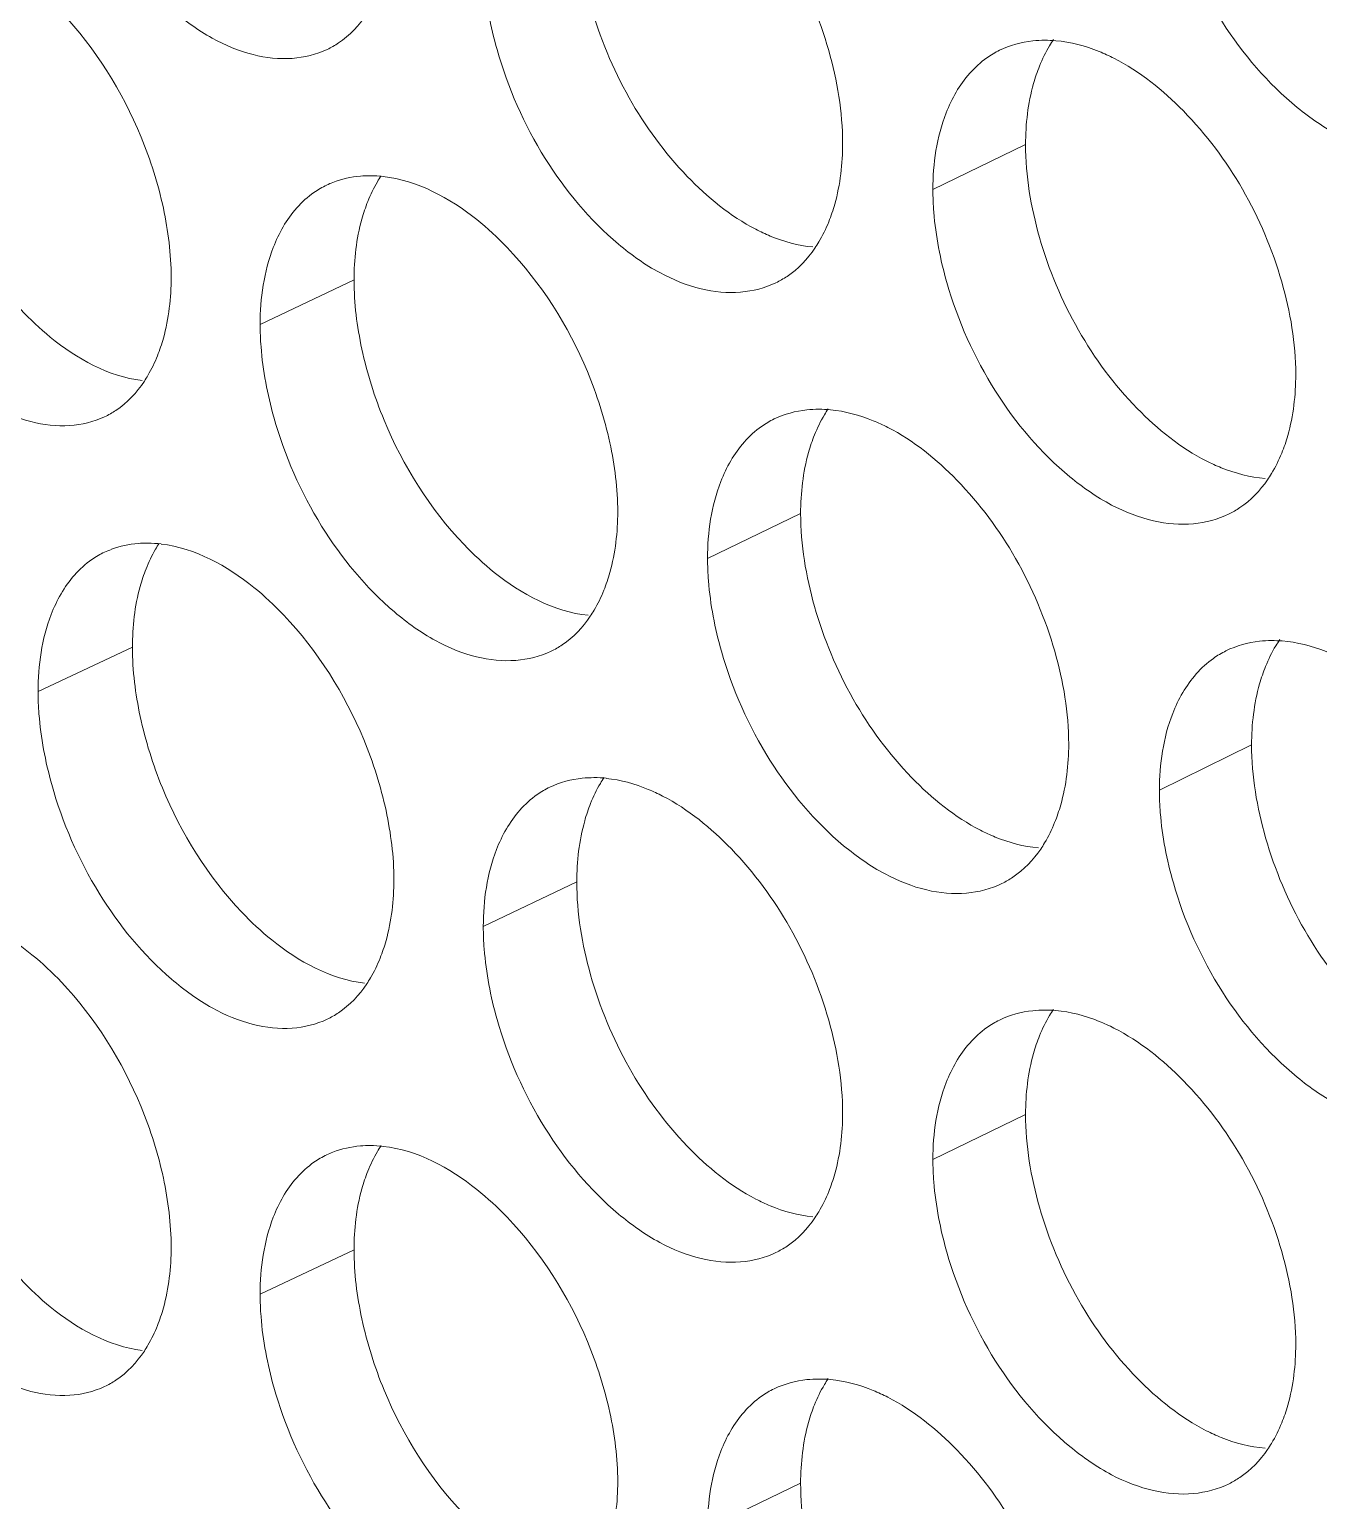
# Model space of a CAD drawing. Header units: millimetres. Extents: x 1177 to 4147, y 93 to 2194.
# Drawn here: x 2569.97 to 2580.43, y 876.46 to 888.41 of the extents above; entities that cross this region are included whole.
import ezdxf

# ---------------------------------------------------------------- set-up
doc = ezdxf.new("R2010")
doc.units = ezdxf.units.MM
doc.header["$LTSCALE"] = 0.1
doc.layers.get('0').update_dxf_attribs({"lineweight": 13})
doc.layers.add('标注', color=251, linetype='Continuous', lineweight=9)

# ---------------------------------------------------------------- blocks, each defined once
blk = doc.blocks.new('02')
at = {"layer": '标注'}
for p, q in [((4452.064, 859.085), (4450.989, 858.562)), ((4444.276, 857.514), (4443.187, 856.999)), ((4449.455, 854.805), (4448.376, 854.285)), ((4441.706, 853.253), (4440.612, 852.74)), ((4441.706, 853.253), (4440.612, 852.74)), ((4454.685, 852.121), (4453.616, 851.595)), ((4446.859, 850.532), (4445.775, 850.014)), ((4446.859, 850.532), (4445.775, 850.014)), ((4452.064, 847.835), (4450.989, 847.312)), ((4452.064, 847.835), (4450.989, 847.312)), ((4444.276, 846.264), (4443.187, 845.749)), ((4449.455, 843.555), (4448.376, 843.035))]:
    blk.add_line(p, q, dxfattribs=at)
for centre, radius, start, end in [((4452.287, 858.856), 1.439, 84.9711, 90.0516), ((4444.413, 857.658), 1.06, 111.219, 115.391), ((4444.455, 857.312), 1.411, 83.5175, 89.6286), ((4449.664, 854.585), 1.43, 84.4925, 89.9118), ((4441.831, 853.405), 1.051, 110.5478, 115.181), ((4441.831, 853.405), 1.051, 110.5478, 115.181), ((4441.87, 853.06), 1.402, 83.021, 89.4851), ((4441.87, 853.06), 1.402, 83.021, 89.4851), ((4454.923, 851.882), 1.449, 85.444, 90.1903), ((4447.053, 850.321), 1.421, 84.008, 89.7708), ((4447.053, 850.321), 1.421, 84.008, 89.7708), ((4452.287, 847.606), 1.439, 84.9711, 90.0516), ((4452.287, 847.606), 1.439, 84.9711, 90.0516), ((4444.413, 846.408), 1.06, 111.219, 115.391), ((4444.455, 846.062), 1.411, 83.5175, 89.6286), ((4449.664, 843.335), 1.43, 84.4925, 89.9118)]:
    blk.add_arc(centre, radius, start, end, dxfattribs=at)
for points, knots in [([(4454.685, 863.371), (4454.685, 863.008), (4454.813, 862.256), (4455.256, 861.206), (4455.921, 860.314), (4456.491, 859.857), (4456.791, 859.706)], [0, 0, 0, 0, 0.247397, 0.512334, 0.770535, 1, 1, 1, 1]), ([(4440.77, 862.912), (4440.893, 862.47), (4441.255, 861.639), (4441.953, 860.784), (4442.602, 860.312), (4443.082, 860.111), (4443.548, 860.058), (4443.839, 860.13), (4443.965, 860.189)], [0, 0, 0, 0, 0.296459, 0.577388, 0.701761, 0.811885, 0.909764, 1, 1, 1, 1]), ([(4449.942, 859.1), (4449.942, 859.463), (4449.815, 860.215), (4449.375, 861.267), (4448.716, 862.162), (4448.152, 862.623), (4447.855, 862.778)], [0, 0, 0, 0, 0.247645, 0.51293, 0.771215, 1, 1, 1, 1]), ([(4446.859, 861.782), (4446.859, 861.419), (4446.985, 860.667), (4447.421, 859.614), (4448.076, 858.718), (4448.638, 858.256), (4448.935, 858.102)], [0, 0, 0, 0, 0.247948, 0.513377, 0.771501, 1, 1, 1, 1]), ([(4453.778, 861.769), (4453.905, 861.325), (4454.28, 860.492), (4455.002, 859.643), (4455.671, 859.181), (4456.166, 858.99), (4456.644, 858.949), (4456.941, 859.029), (4457.07, 859.093)], [0, 0, 0, 0, 0.294183, 0.574014, 0.698487, 0.809259, 0.908301, 1, 1, 1, 1]), ([(4445.775, 861.264), (4445.775, 861.177), (4445.79, 860.813), (4445.86, 860.453), (4445.935, 860.186)], [0, 0, 0, 0, 0.238408, 1, 1, 1, 1]), ([(4442.155, 857.545), (4442.155, 857.814), (4442.085, 858.372), (4441.745, 859.451), (4441.276, 860.203), (4440.884, 860.618)], [0, 0, 0, 0, 0.238218, 0.493853, 1, 1, 1, 1]), ([(4443.965, 860.189), (4444.01, 860.211), (4444.191, 860.313), (4444.337, 860.469), (4444.423, 860.599)], [0, 0, 0, 0, 0.243242, 1, 1, 1, 1]), ([(4452.387, 860.303), (4452.371, 860.28), (4452.309, 860.182), (4452.258, 860.078), (4452.226, 859.996)], [0, 0, 0, 0, 0.242465, 1, 1, 1, 1]), ([(4445.935, 860.186), (4446.06, 859.744), (4446.427, 858.912), (4447.134, 858.059), (4447.792, 857.591), (4448.277, 857.394), (4448.748, 857.346), (4449.042, 857.421), (4449.169, 857.482)], [0, 0, 0, 0, 0.295542, 0.576027, 0.700439, 0.810823, 0.909172, 1, 1, 1, 1]), ([(4451.762, 860.179), (4451.711, 860.154), (4451.508, 860.034), (4451.349, 859.847), (4451.259, 859.694)], [0, 0, 0, 0, 0.242161, 1, 1, 1, 1]), ([(4452.286, 860.295), (4452.239, 860.295), (4452.06, 860.286), (4451.882, 860.237), (4451.762, 860.179)], [0, 0, 0, 0, 0.258402, 1, 1, 1, 1]), ([(4453.089, 860.086), (4453.033, 860.114), (4452.819, 860.213), (4452.586, 860.275), (4452.413, 860.29)], [0, 0, 0, 0, 0.266651, 1, 1, 1, 1]), ([(4452.226, 859.996), (4452.199, 859.93), (4452.1, 859.636), (4452.064, 859.323), (4452.064, 859.085)], [0, 0, 0, 0, 0.232536, 1, 1, 1, 1]), ([(4455.197, 856.418), (4455.197, 856.781), (4455.069, 857.532), (4454.624, 858.582), (4453.958, 859.475), (4453.389, 859.933), (4453.089, 860.086)], [0, 0, 0, 0, 0.247276, 0.512232, 0.770569, 1, 1, 1, 1]), ([(4451.259, 859.694), (4451.214, 859.617), (4451.046, 859.263), (4450.989, 858.863), (4450.989, 858.562)], [0, 0, 0, 0, 0.227393, 1, 1, 1, 1]), ([(4449.781, 858.19), (4449.808, 858.256), (4449.907, 858.55), (4449.942, 858.863), (4449.942, 859.1)], [0, 0, 0, 0, 0.232474, 1, 1, 1, 1]), ([(4452.064, 859.085), (4452.064, 858.722), (4452.191, 857.97), (4452.632, 856.919), (4453.293, 856.025), (4453.861, 855.567), (4454.16, 855.415)], [0, 0, 0, 0, 0.24758, 0.512681, 0.770856, 1, 1, 1, 1]), ([(4438.207, 858.659), (4438.329, 858.217), (4438.688, 857.387), (4439.382, 856.53), (4440.027, 856.056), (4440.504, 855.854), (4440.967, 855.799), (4441.257, 855.868), (4441.383, 855.927)], [0, 0, 0, 0, 0.29692, 0.578074, 0.702428, 0.812421, 0.910064, 1, 1, 1, 1]), ([(4443.959, 858.616), (4443.908, 858.591), (4443.703, 858.473), (4443.544, 858.286), (4443.454, 858.131)], [0, 0, 0, 0, 0.241601, 1, 1, 1, 1]), ([(4444.464, 858.723), (4444.426, 858.723), (4444.279, 858.718), (4444.132, 858.686), (4444.03, 858.646)], [0, 0, 0, 0, 0.257534, 1, 1, 1, 1]), ([(4444.59, 858.723), (4444.575, 858.7), (4444.515, 858.605), (4444.467, 858.504), (4444.435, 858.425)], [0, 0, 0, 0, 0.242329, 1, 1, 1, 1]), ([(4446.05, 857.892), (4445.94, 858.007), (4445.535, 858.384), (4445.01, 858.67), (4444.615, 858.714)], [0, 0, 0, 0, 0.284731, 1, 1, 1, 1]), ([(4444.435, 858.425), (4444.409, 858.358), (4444.311, 858.064), (4444.276, 857.752), (4444.276, 857.514)], [0, 0, 0, 0, 0.232089, 1, 1, 1, 1]), ([(4450.989, 858.562), (4450.989, 858.475), (4451.005, 858.111), (4451.075, 857.751), (4451.151, 857.485)], [0, 0, 0, 0, 0.238471, 1, 1, 1, 1]), ([(4443.454, 858.131), (4443.41, 858.055), (4443.243, 857.7), (4443.187, 857.301), (4443.187, 856.999)], [0, 0, 0, 0, 0.226658, 1, 1, 1, 1]), ([(4448.935, 858.102), (4448.99, 858.074), (4449.199, 857.976), (4449.427, 857.913), (4449.595, 857.897)], [0, 0, 0, 0, 0.266559, 1, 1, 1, 1]), ([(4449.621, 857.885), (4449.637, 857.908), (4449.698, 858.005), (4449.749, 858.109), (4449.781, 858.19)], [0, 0, 0, 0, 0.242432, 1, 1, 1, 1]), ([(4447.334, 854.825), (4447.334, 855.094), (4447.263, 855.652), (4446.92, 856.731), (4446.446, 857.48), (4446.05, 857.892)], [0, 0, 0, 0, 0.238081, 0.493556, 1, 1, 1, 1]), ([(4449.169, 857.482), (4449.213, 857.504), (4449.39, 857.605), (4449.535, 857.758), (4449.621, 857.885)], [0, 0, 0, 0, 0.2437, 1, 1, 1, 1]), ([(4441.996, 856.635), (4442.023, 856.702), (4442.12, 856.995), (4442.155, 857.307), (4442.155, 857.545)], [0, 0, 0, 0, 0.232027, 1, 1, 1, 1]), ([(4444.276, 857.514), (4444.276, 857.246), (4444.347, 856.687), (4444.686, 855.608), (4445.157, 854.858), (4445.552, 854.445)], [0, 0, 0, 0, 0.238296, 0.493918, 1, 1, 1, 1]), ([(4451.151, 857.485), (4451.278, 857.042), (4451.649, 856.209), (4452.367, 855.359), (4453.032, 854.895), (4453.524, 854.702), (4454, 854.659), (4454.295, 854.737), (4454.423, 854.8)], [0, 0, 0, 0, 0.294634, 0.574682, 0.699134, 0.809777, 0.908589, 1, 1, 1, 1]), ([(4440.411, 857.172), (4440.518, 857.058), (4440.914, 856.682), (4441.429, 856.395), (4441.819, 856.347)], [0, 0, 0, 0, 0.284983, 1, 1, 1, 1]), ([(4443.187, 856.999), (4443.187, 856.912), (4443.202, 856.548), (4443.271, 856.188), (4443.346, 855.921)], [0, 0, 0, 0, 0.238377, 1, 1, 1, 1]), ([(4441.844, 856.339), (4441.858, 856.362), (4441.917, 856.456), (4441.965, 856.557), (4441.996, 856.635)], [0, 0, 0, 0, 0.242305, 1, 1, 1, 1]), ([(4455.034, 855.507), (4455.062, 855.573), (4455.161, 855.867), (4455.197, 856.18), (4455.197, 856.418)], [0, 0, 0, 0, 0.232772, 1, 1, 1, 1]), ([(4441.383, 855.927), (4441.428, 855.949), (4441.61, 856.051), (4441.757, 856.208), (4441.844, 856.339)], [0, 0, 0, 0, 0.243002, 1, 1, 1, 1]), ([(4443.346, 855.921), (4443.47, 855.479), (4443.834, 854.648), (4444.537, 853.794), (4445.19, 853.323), (4445.673, 853.125), (4446.142, 853.074), (4446.434, 853.147), (4446.561, 853.208)], [0, 0, 0, 0, 0.295999, 0.576706, 0.701098, 0.811352, 0.909467, 1, 1, 1, 1]), ([(4449.148, 855.902), (4449.097, 855.877), (4448.894, 855.758), (4448.735, 855.571), (4448.645, 855.417)], [0, 0, 0, 0, 0.241979, 1, 1, 1, 1]), ([(4449.666, 856.015), (4449.62, 856.015), (4449.443, 856.006), (4449.267, 855.959), (4449.148, 855.902)], [0, 0, 0, 0, 0.258394, 1, 1, 1, 1]), ([(4449.775, 856.02), (4449.76, 855.997), (4449.699, 855.9), (4449.648, 855.797), (4449.616, 855.716)], [0, 0, 0, 0, 0.242417, 1, 1, 1, 1]), ([(4450.466, 855.804), (4450.411, 855.832), (4450.2, 855.93), (4449.971, 855.992), (4449.801, 856.008)], [0, 0, 0, 0, 0.266613, 1, 1, 1, 1]), ([(4449.616, 855.716), (4449.589, 855.65), (4449.491, 855.356), (4449.455, 855.043), (4449.455, 854.805)], [0, 0, 0, 0, 0.232387, 1, 1, 1, 1]), ([(4452.564, 852.131), (4452.564, 852.494), (4452.436, 853.246), (4451.993, 854.297), (4451.331, 855.191), (4450.765, 855.65), (4450.466, 855.804)], [0, 0, 0, 0, 0.24746, 0.512581, 0.770891, 1, 1, 1, 1]), ([(4448.645, 855.417), (4448.6, 855.34), (4448.432, 854.986), (4448.376, 854.586), (4448.376, 854.285)], [0, 0, 0, 0, 0.227147, 1, 1, 1, 1]), ([(4454.16, 855.415), (4454.217, 855.386), (4454.433, 855.287), (4454.669, 855.226), (4454.843, 855.212)], [0, 0, 0, 0, 0.266627, 1, 1, 1, 1]), ([(4454.87, 855.197), (4454.886, 855.22), (4454.949, 855.319), (4455.001, 855.424), (4455.034, 855.507)], [0, 0, 0, 0, 0.242531, 1, 1, 1, 1]), ([(4454.423, 854.8), (4454.467, 854.821), (4454.641, 854.922), (4454.784, 855.072), (4454.87, 855.197)], [0, 0, 0, 0, 0.244132, 1, 1, 1, 1]), ([(4447.173, 853.915), (4447.2, 853.982), (4447.299, 854.276), (4447.334, 854.588), (4447.334, 854.825)], [0, 0, 0, 0, 0.232325, 1, 1, 1, 1]), ([(4449.455, 854.805), (4449.455, 854.442), (4449.582, 853.69), (4450.02, 852.639), (4450.678, 851.744), (4451.243, 851.284), (4451.541, 851.13)], [0, 0, 0, 0, 0.247764, 0.513029, 0.771178, 1, 1, 1, 1]), ([(4441.383, 854.357), (4441.332, 854.333), (4441.127, 854.215), (4440.967, 854.027), (4440.878, 853.872)], [0, 0, 0, 0, 0.241405, 1, 1, 1, 1]), ([(4441.383, 854.357), (4441.332, 854.333), (4441.127, 854.215), (4440.967, 854.027), (4440.878, 853.872)], [0, 0, 0, 0, 0.241405, 1, 1, 1, 1]), ([(4441.883, 854.462), (4441.846, 854.462), (4441.703, 854.457), (4441.561, 854.427), (4441.462, 854.39)], [0, 0, 0, 0, 0.257421, 1, 1, 1, 1]), ([(4441.883, 854.462), (4441.846, 854.462), (4441.703, 854.457), (4441.561, 854.427), (4441.462, 854.39)], [0, 0, 0, 0, 0.257421, 1, 1, 1, 1]), ([(4442.016, 854.458), (4442.001, 854.436), (4441.943, 854.342), (4441.895, 854.241), (4441.864, 854.163)], [0, 0, 0, 0, 0.24229, 1, 1, 1, 1]), ([(4442.016, 854.458), (4442.001, 854.436), (4441.943, 854.342), (4441.895, 854.241), (4441.864, 854.163)], [0, 0, 0, 0, 0.24229, 1, 1, 1, 1]), ([(4443.46, 853.627), (4443.352, 853.741), (4442.951, 854.117), (4442.433, 854.404), (4442.04, 854.451)], [0, 0, 0, 0, 0.2848, 1, 1, 1, 1]), ([(4443.46, 853.627), (4443.352, 853.741), (4442.951, 854.117), (4442.433, 854.404), (4442.04, 854.451)], [0, 0, 0, 0, 0.2848, 1, 1, 1, 1]), ([(4445.552, 854.445), (4445.662, 854.33), (4446.067, 853.951), (4446.594, 853.666), (4446.991, 853.624)], [0, 0, 0, 0, 0.28484, 1, 1, 1, 1]), ([(4441.864, 854.163), (4441.838, 854.096), (4441.74, 853.803), (4441.706, 853.49), (4441.706, 853.253)], [0, 0, 0, 0, 0.231941, 1, 1, 1, 1]), ([(4441.864, 854.163), (4441.838, 854.096), (4441.74, 853.803), (4441.706, 853.49), (4441.706, 853.253)], [0, 0, 0, 0, 0.231941, 1, 1, 1, 1]), ([(4448.376, 854.285), (4448.376, 854.198), (4448.391, 853.834), (4448.461, 853.474), (4448.537, 853.208)], [0, 0, 0, 0, 0.238439, 1, 1, 1, 1]), ([(4440.878, 853.872), (4440.833, 853.796), (4440.667, 853.441), (4440.612, 853.042), (4440.612, 852.74)], [0, 0, 0, 0, 0.226413, 1, 1, 1, 1]), ([(4440.878, 853.872), (4440.833, 853.796), (4440.667, 853.441), (4440.612, 853.042), (4440.612, 852.74)], [0, 0, 0, 0, 0.226413, 1, 1, 1, 1]), ([(4447.016, 853.614), (4447.031, 853.637), (4447.092, 853.733), (4447.141, 853.836), (4447.173, 853.915)], [0, 0, 0, 0, 0.242387, 1, 1, 1, 1]), ([(4444.738, 850.557), (4444.738, 850.826), (4444.667, 851.384), (4444.326, 852.463), (4443.855, 853.213), (4443.46, 853.627)], [0, 0, 0, 0, 0.23815, 0.493704, 1, 1, 1, 1]), ([(4444.738, 850.557), (4444.738, 850.826), (4444.667, 851.384), (4444.326, 852.463), (4443.855, 853.213), (4443.46, 853.627)], [0, 0, 0, 0, 0.23815, 0.493704, 1, 1, 1, 1]), ([(4446.561, 853.208), (4446.606, 853.229), (4446.784, 853.331), (4446.93, 853.485), (4447.016, 853.614)], [0, 0, 0, 0, 0.243475, 1, 1, 1, 1]), ([(4454.918, 853.331), (4454.871, 853.331), (4454.69, 853.322), (4454.509, 853.272), (4454.388, 853.212)], [0, 0, 0, 0, 0.258411, 1, 1, 1, 1]), ([(4455.011, 853.342), (4454.995, 853.318), (4454.932, 853.22), (4454.881, 853.114), (4454.848, 853.032)], [0, 0, 0, 0, 0.242516, 1, 1, 1, 1]), ([(4455.726, 853.124), (4455.669, 853.153), (4455.45, 853.252), (4455.213, 853.313), (4455.038, 853.327)], [0, 0, 0, 0, 0.266684, 1, 1, 1, 1]), ([(4441.706, 853.253), (4441.706, 852.984), (4441.776, 852.426), (4442.114, 851.346), (4442.582, 850.595), (4442.975, 850.18)], [0, 0, 0, 0, 0.238364, 0.494066, 1, 1, 1, 1]), ([(4441.706, 853.253), (4441.706, 852.984), (4441.776, 852.426), (4442.114, 851.346), (4442.582, 850.595), (4442.975, 850.18)], [0, 0, 0, 0, 0.238364, 0.494066, 1, 1, 1, 1]), ([(4448.537, 853.208), (4448.662, 852.765), (4449.032, 851.932), (4449.744, 851.081), (4450.405, 850.615), (4450.894, 850.42), (4451.368, 850.374), (4451.662, 850.451), (4451.79, 850.513)], [0, 0, 0, 0, 0.295087, 0.575352, 0.699785, 0.810298, 0.90888, 1, 1, 1, 1]), ([(4454.388, 853.212), (4454.337, 853.187), (4454.135, 853.067), (4453.976, 852.88), (4453.886, 852.727)], [0, 0, 0, 0, 0.242339, 1, 1, 1, 1]), ([(4454.848, 853.032), (4454.821, 852.966), (4454.721, 852.672), (4454.685, 852.358), (4454.685, 852.121)], [0, 0, 0, 0, 0.232686, 1, 1, 1, 1]), ([(4440.612, 852.74), (4440.612, 852.653), (4440.627, 852.29), (4440.696, 851.929), (4440.77, 851.662)], [0, 0, 0, 0, 0.238347, 1, 1, 1, 1]), ([(4440.612, 852.74), (4440.612, 852.653), (4440.627, 852.29), (4440.696, 851.929), (4440.77, 851.662)], [0, 0, 0, 0, 0.238347, 1, 1, 1, 1]), ([(4453.886, 852.727), (4453.841, 852.65), (4453.673, 852.296), (4453.616, 851.896), (4453.616, 851.595)], [0, 0, 0, 0, 0.227639, 1, 1, 1, 1]), ([(4452.401, 851.22), (4452.428, 851.287), (4452.528, 851.58), (4452.564, 851.893), (4452.564, 852.131)], [0, 0, 0, 0, 0.232623, 1, 1, 1, 1]), ([(4454.685, 852.121), (4454.685, 851.758), (4454.813, 851.006), (4455.256, 849.956), (4455.921, 849.064), (4456.491, 848.607), (4456.791, 848.456)], [0, 0, 0, 0, 0.247397, 0.512334, 0.770535, 1, 1, 1, 1]), ([(4440.77, 851.662), (4440.893, 851.22), (4441.255, 850.389), (4441.953, 849.534), (4442.602, 849.062), (4443.082, 848.861), (4443.548, 848.808), (4443.839, 848.88), (4443.965, 848.939)], [0, 0, 0, 0, 0.296459, 0.577388, 0.701761, 0.811885, 0.909764, 1, 1, 1, 1]), ([(4440.77, 851.662), (4440.893, 851.22), (4441.255, 850.389), (4441.953, 849.534), (4442.602, 849.062), (4443.082, 848.861), (4443.548, 848.808), (4443.839, 848.88), (4443.965, 848.939)], [0, 0, 0, 0, 0.296459, 0.577388, 0.701761, 0.811885, 0.909764, 1, 1, 1, 1]), ([(4446.547, 851.631), (4446.496, 851.606), (4446.292, 851.488), (4446.133, 851.3), (4446.043, 851.146)], [0, 0, 0, 0, 0.241792, 1, 1, 1, 1]), ([(4446.547, 851.631), (4446.496, 851.606), (4446.292, 851.488), (4446.133, 851.3), (4446.043, 851.146)], [0, 0, 0, 0, 0.241792, 1, 1, 1, 1]), ([(4447.059, 851.741), (4447.013, 851.741), (4446.838, 851.733), (4446.665, 851.687), (4446.547, 851.631)], [0, 0, 0, 0, 0.258386, 1, 1, 1, 1]), ([(4447.059, 851.741), (4447.013, 851.741), (4446.838, 851.733), (4446.665, 851.687), (4446.547, 851.631)], [0, 0, 0, 0, 0.258386, 1, 1, 1, 1]), ([(4447.176, 851.743), (4447.161, 851.721), (4447.101, 851.625), (4447.051, 851.522), (4447.019, 851.443)], [0, 0, 0, 0, 0.242372, 1, 1, 1, 1]), ([(4447.176, 851.743), (4447.161, 851.721), (4447.101, 851.625), (4447.051, 851.522), (4447.019, 851.443)], [0, 0, 0, 0, 0.242372, 1, 1, 1, 1]), ([(4447.855, 851.528), (4447.8, 851.556), (4447.593, 851.653), (4447.368, 851.716), (4447.201, 851.733)], [0, 0, 0, 0, 0.266572, 1, 1, 1, 1]), ([(4447.855, 851.528), (4447.8, 851.556), (4447.593, 851.653), (4447.368, 851.716), (4447.201, 851.733)], [0, 0, 0, 0, 0.266572, 1, 1, 1, 1]), ([(4447.019, 851.443), (4446.993, 851.376), (4446.895, 851.082), (4446.859, 850.769), (4446.859, 850.532)], [0, 0, 0, 0, 0.232238, 1, 1, 1, 1]), ([(4447.019, 851.443), (4446.993, 851.376), (4446.895, 851.082), (4446.859, 850.769), (4446.859, 850.532)], [0, 0, 0, 0, 0.232238, 1, 1, 1, 1]), ([(4449.942, 847.85), (4449.942, 848.213), (4449.815, 848.965), (4449.375, 850.017), (4448.716, 850.912), (4448.152, 851.373), (4447.855, 851.528)], [0, 0, 0, 0, 0.247645, 0.51293, 0.771215, 1, 1, 1, 1]), ([(4449.942, 847.85), (4449.942, 848.213), (4449.815, 848.965), (4449.375, 850.017), (4448.716, 850.912), (4448.152, 851.373), (4447.855, 851.528)], [0, 0, 0, 0, 0.247645, 0.51293, 0.771215, 1, 1, 1, 1]), ([(4453.616, 851.595), (4453.616, 851.508), (4453.631, 851.145), (4453.702, 850.785), (4453.778, 850.519)], [0, 0, 0, 0, 0.238502, 1, 1, 1, 1]), ([(4446.043, 851.146), (4445.998, 851.069), (4445.831, 850.715), (4445.775, 850.316), (4445.775, 850.014)], [0, 0, 0, 0, 0.226902, 1, 1, 1, 1]), ([(4446.043, 851.146), (4445.998, 851.069), (4445.831, 850.715), (4445.775, 850.316), (4445.775, 850.014)], [0, 0, 0, 0, 0.226902, 1, 1, 1, 1]), ([(4451.541, 851.13), (4451.597, 851.102), (4451.81, 851.003), (4452.041, 850.941), (4452.213, 850.926)], [0, 0, 0, 0, 0.266595, 1, 1, 1, 1]), ([(4452.239, 850.913), (4452.255, 850.936), (4452.317, 851.034), (4452.369, 851.139), (4452.401, 851.22)], [0, 0, 0, 0, 0.242481, 1, 1, 1, 1]), ([(4451.79, 850.513), (4451.834, 850.535), (4452.009, 850.635), (4452.153, 850.787), (4452.239, 850.913)], [0, 0, 0, 0, 0.24392, 1, 1, 1, 1]), ([(4444.578, 849.647), (4444.605, 849.714), (4444.703, 850.007), (4444.738, 850.32), (4444.738, 850.557)], [0, 0, 0, 0, 0.232176, 1, 1, 1, 1]), ([(4444.578, 849.647), (4444.605, 849.714), (4444.703, 850.007), (4444.738, 850.32), (4444.738, 850.557)], [0, 0, 0, 0, 0.232176, 1, 1, 1, 1]), ([(4446.859, 850.532), (4446.859, 850.169), (4446.985, 849.417), (4447.421, 848.364), (4448.076, 847.468), (4448.638, 847.006), (4448.935, 846.852)], [0, 0, 0, 0, 0.247948, 0.513377, 0.771501, 1, 1, 1, 1]), ([(4446.859, 850.532), (4446.859, 850.169), (4446.985, 849.417), (4447.421, 848.364), (4448.076, 847.468), (4448.638, 847.006), (4448.935, 846.852)], [0, 0, 0, 0, 0.247948, 0.513377, 0.771501, 1, 1, 1, 1]), ([(4453.778, 850.519), (4453.905, 850.075), (4454.28, 849.242), (4455.002, 848.393), (4455.671, 847.931), (4456.166, 847.74), (4456.644, 847.699), (4456.941, 847.779), (4457.07, 847.843)], [0, 0, 0, 0, 0.294183, 0.574014, 0.698487, 0.809259, 0.908301, 1, 1, 1, 1]), ([(4440.884, 849.368), (4440.776, 849.481), (4440.38, 849.856), (4439.868, 850.143), (4439.479, 850.194)], [0, 0, 0, 0, 0.284863, 1, 1, 1, 1]), ([(4442.975, 850.18), (4443.084, 850.066), (4443.484, 849.688), (4444.005, 849.402), (4444.398, 849.357)], [0, 0, 0, 0, 0.284914, 1, 1, 1, 1]), ([(4442.975, 850.18), (4443.084, 850.066), (4443.484, 849.688), (4444.005, 849.402), (4444.398, 849.357)], [0, 0, 0, 0, 0.284914, 1, 1, 1, 1]), ([(4445.775, 850.014), (4445.775, 849.927), (4445.79, 849.563), (4445.86, 849.203), (4445.935, 848.936)], [0, 0, 0, 0, 0.238408, 1, 1, 1, 1]), ([(4445.775, 850.014), (4445.775, 849.927), (4445.79, 849.563), (4445.86, 849.203), (4445.935, 848.936)], [0, 0, 0, 0, 0.238408, 1, 1, 1, 1]), ([(4444.423, 849.349), (4444.438, 849.371), (4444.498, 849.467), (4444.547, 849.568), (4444.578, 849.647)], [0, 0, 0, 0, 0.242345, 1, 1, 1, 1]), ([(4444.423, 849.349), (4444.438, 849.371), (4444.498, 849.467), (4444.547, 849.568), (4444.578, 849.647)], [0, 0, 0, 0, 0.242345, 1, 1, 1, 1]), ([(4442.155, 846.295), (4442.155, 846.564), (4442.085, 847.122), (4441.745, 848.201), (4441.276, 848.953), (4440.884, 849.368)], [0, 0, 0, 0, 0.238218, 0.493853, 1, 1, 1, 1]), ([(4443.965, 848.939), (4444.01, 848.961), (4444.191, 849.063), (4444.337, 849.219), (4444.423, 849.349)], [0, 0, 0, 0, 0.243242, 1, 1, 1, 1]), ([(4443.965, 848.939), (4444.01, 848.961), (4444.191, 849.063), (4444.337, 849.219), (4444.423, 849.349)], [0, 0, 0, 0, 0.243242, 1, 1, 1, 1]), ([(4452.286, 849.045), (4452.239, 849.045), (4452.06, 849.036), (4451.882, 848.987), (4451.762, 848.929)], [0, 0, 0, 0, 0.258402, 1, 1, 1, 1]), ([(4452.286, 849.045), (4452.239, 849.045), (4452.06, 849.036), (4451.882, 848.987), (4451.762, 848.929)], [0, 0, 0, 0, 0.258402, 1, 1, 1, 1]), ([(4452.387, 849.053), (4452.371, 849.03), (4452.309, 848.932), (4452.258, 848.828), (4452.226, 848.746)], [0, 0, 0, 0, 0.242465, 1, 1, 1, 1]), ([(4452.387, 849.053), (4452.371, 849.03), (4452.309, 848.932), (4452.258, 848.828), (4452.226, 848.746)], [0, 0, 0, 0, 0.242465, 1, 1, 1, 1]), ([(4453.089, 848.836), (4453.033, 848.864), (4452.819, 848.963), (4452.586, 849.025), (4452.413, 849.04)], [0, 0, 0, 0, 0.266651, 1, 1, 1, 1]), ([(4453.089, 848.836), (4453.033, 848.864), (4452.819, 848.963), (4452.586, 849.025), (4452.413, 849.04)], [0, 0, 0, 0, 0.266651, 1, 1, 1, 1]), ([(4445.935, 848.936), (4446.06, 848.494), (4446.427, 847.662), (4447.134, 846.809), (4447.792, 846.341), (4448.277, 846.144), (4448.748, 846.096), (4449.042, 846.171), (4449.169, 846.232)], [0, 0, 0, 0, 0.295542, 0.576027, 0.700439, 0.810823, 0.909172, 1, 1, 1, 1]), ([(4445.935, 848.936), (4446.06, 848.494), (4446.427, 847.662), (4447.134, 846.809), (4447.792, 846.341), (4448.277, 846.144), (4448.748, 846.096), (4449.042, 846.171), (4449.169, 846.232)], [0, 0, 0, 0, 0.295542, 0.576027, 0.700439, 0.810823, 0.909172, 1, 1, 1, 1]), ([(4451.762, 848.929), (4451.711, 848.904), (4451.508, 848.784), (4451.349, 848.597), (4451.259, 848.444)], [0, 0, 0, 0, 0.242161, 1, 1, 1, 1]), ([(4451.762, 848.929), (4451.711, 848.904), (4451.508, 848.784), (4451.349, 848.597), (4451.259, 848.444)], [0, 0, 0, 0, 0.242161, 1, 1, 1, 1]), ([(4452.226, 848.746), (4452.199, 848.68), (4452.1, 848.386), (4452.064, 848.073), (4452.064, 847.835)], [0, 0, 0, 0, 0.232536, 1, 1, 1, 1]), ([(4452.226, 848.746), (4452.199, 848.68), (4452.1, 848.386), (4452.064, 848.073), (4452.064, 847.835)], [0, 0, 0, 0, 0.232536, 1, 1, 1, 1]), ([(4455.197, 845.168), (4455.197, 845.531), (4455.069, 846.282), (4454.624, 847.332), (4453.958, 848.225), (4453.389, 848.683), (4453.089, 848.836)], [0, 0, 0, 0, 0.247276, 0.512232, 0.770569, 1, 1, 1, 1]), ([(4455.197, 845.168), (4455.197, 845.531), (4455.069, 846.282), (4454.624, 847.332), (4453.958, 848.225), (4453.389, 848.683), (4453.089, 848.836)], [0, 0, 0, 0, 0.247276, 0.512232, 0.770569, 1, 1, 1, 1]), ([(4451.259, 848.444), (4451.214, 848.367), (4451.046, 848.013), (4450.989, 847.613), (4450.989, 847.312)], [0, 0, 0, 0, 0.227393, 1, 1, 1, 1]), ([(4451.259, 848.444), (4451.214, 848.367), (4451.046, 848.013), (4450.989, 847.613), (4450.989, 847.312)], [0, 0, 0, 0, 0.227393, 1, 1, 1, 1]), ([(4449.781, 846.94), (4449.808, 847.006), (4449.907, 847.3), (4449.942, 847.613), (4449.942, 847.85)], [0, 0, 0, 0, 0.232474, 1, 1, 1, 1]), ([(4449.781, 846.94), (4449.808, 847.006), (4449.907, 847.3), (4449.942, 847.613), (4449.942, 847.85)], [0, 0, 0, 0, 0.232474, 1, 1, 1, 1]), ([(4452.064, 847.835), (4452.064, 847.472), (4452.191, 846.72), (4452.632, 845.669), (4453.293, 844.775), (4453.861, 844.317), (4454.16, 844.165)], [0, 0, 0, 0, 0.24758, 0.512681, 0.770856, 1, 1, 1, 1]), ([(4452.064, 847.835), (4452.064, 847.472), (4452.191, 846.72), (4452.632, 845.669), (4453.293, 844.775), (4453.861, 844.317), (4454.16, 844.165)], [0, 0, 0, 0, 0.24758, 0.512681, 0.770856, 1, 1, 1, 1]), ([(4438.207, 847.409), (4438.329, 846.967), (4438.688, 846.137), (4439.382, 845.28), (4440.027, 844.806), (4440.504, 844.604), (4440.967, 844.549), (4441.257, 844.618), (4441.383, 844.677)], [0, 0, 0, 0, 0.29692, 0.578074, 0.702428, 0.812421, 0.910064, 1, 1, 1, 1]), ([(4443.959, 847.366), (4443.908, 847.341), (4443.703, 847.223), (4443.544, 847.036), (4443.454, 846.881)], [0, 0, 0, 0, 0.241601, 1, 1, 1, 1]), ([(4444.464, 847.473), (4444.426, 847.473), (4444.279, 847.468), (4444.132, 847.436), (4444.03, 847.396)], [0, 0, 0, 0, 0.257534, 1, 1, 1, 1]), ([(4444.59, 847.473), (4444.575, 847.45), (4444.515, 847.355), (4444.467, 847.254), (4444.435, 847.175)], [0, 0, 0, 0, 0.242329, 1, 1, 1, 1]), ([(4446.05, 846.642), (4445.94, 846.757), (4445.535, 847.134), (4445.01, 847.42), (4444.615, 847.464)], [0, 0, 0, 0, 0.284731, 1, 1, 1, 1]), ([(4444.435, 847.175), (4444.409, 847.108), (4444.311, 846.814), (4444.276, 846.502), (4444.276, 846.264)], [0, 0, 0, 0, 0.232089, 1, 1, 1, 1]), ([(4450.989, 847.312), (4450.989, 847.225), (4451.005, 846.861), (4451.075, 846.501), (4451.151, 846.235)], [0, 0, 0, 0, 0.238471, 1, 1, 1, 1]), ([(4450.989, 847.312), (4450.989, 847.225), (4451.005, 846.861), (4451.075, 846.501), (4451.151, 846.235)], [0, 0, 0, 0, 0.238471, 1, 1, 1, 1]), ([(4443.454, 846.881), (4443.41, 846.805), (4443.243, 846.45), (4443.187, 846.051), (4443.187, 845.749)], [0, 0, 0, 0, 0.226658, 1, 1, 1, 1]), ([(4448.935, 846.852), (4448.99, 846.824), (4449.199, 846.726), (4449.427, 846.663), (4449.595, 846.647)], [0, 0, 0, 0, 0.266559, 1, 1, 1, 1]), ([(4448.935, 846.852), (4448.99, 846.824), (4449.199, 846.726), (4449.427, 846.663), (4449.595, 846.647)], [0, 0, 0, 0, 0.266559, 1, 1, 1, 1]), ([(4449.621, 846.635), (4449.637, 846.658), (4449.698, 846.755), (4449.749, 846.859), (4449.781, 846.94)], [0, 0, 0, 0, 0.242432, 1, 1, 1, 1]), ([(4449.621, 846.635), (4449.637, 846.658), (4449.698, 846.755), (4449.749, 846.859), (4449.781, 846.94)], [0, 0, 0, 0, 0.242432, 1, 1, 1, 1]), ([(4447.334, 843.575), (4447.334, 843.844), (4447.263, 844.402), (4446.92, 845.481), (4446.446, 846.23), (4446.05, 846.642)], [0, 0, 0, 0, 0.238081, 0.493556, 1, 1, 1, 1]), ([(4449.169, 846.232), (4449.213, 846.254), (4449.39, 846.355), (4449.535, 846.508), (4449.621, 846.635)], [0, 0, 0, 0, 0.2437, 1, 1, 1, 1]), ([(4449.169, 846.232), (4449.213, 846.254), (4449.39, 846.355), (4449.535, 846.508), (4449.621, 846.635)], [0, 0, 0, 0, 0.2437, 1, 1, 1, 1]), ([(4441.996, 845.385), (4442.023, 845.452), (4442.12, 845.745), (4442.155, 846.057), (4442.155, 846.295)], [0, 0, 0, 0, 0.232027, 1, 1, 1, 1]), ([(4444.276, 846.264), (4444.276, 845.996), (4444.347, 845.437), (4444.686, 844.358), (4445.157, 843.608), (4445.552, 843.195)], [0, 0, 0, 0, 0.238296, 0.493918, 1, 1, 1, 1]), ([(4451.151, 846.235), (4451.278, 845.792), (4451.649, 844.959), (4452.367, 844.109), (4453.032, 843.645), (4453.524, 843.452), (4454, 843.409), (4454.295, 843.487), (4454.423, 843.55)], [0, 0, 0, 0, 0.294634, 0.574682, 0.699134, 0.809777, 0.908589, 1, 1, 1, 1]), ([(4451.151, 846.235), (4451.278, 845.792), (4451.649, 844.959), (4452.367, 844.109), (4453.032, 843.645), (4453.524, 843.452), (4454, 843.409), (4454.295, 843.487), (4454.423, 843.55)], [0, 0, 0, 0, 0.294634, 0.574682, 0.699134, 0.809777, 0.908589, 1, 1, 1, 1]), ([(4440.411, 845.922), (4440.518, 845.808), (4440.914, 845.432), (4441.429, 845.145), (4441.819, 845.097)], [0, 0, 0, 0, 0.284983, 1, 1, 1, 1]), ([(4443.187, 845.749), (4443.187, 845.662), (4443.202, 845.298), (4443.271, 844.938), (4443.346, 844.671)], [0, 0, 0, 0, 0.238377, 1, 1, 1, 1]), ([(4441.844, 845.089), (4441.858, 845.112), (4441.917, 845.206), (4441.965, 845.307), (4441.996, 845.385)], [0, 0, 0, 0, 0.242305, 1, 1, 1, 1]), ([(4455.034, 844.257), (4455.062, 844.323), (4455.161, 844.617), (4455.197, 844.93), (4455.197, 845.168)], [0, 0, 0, 0, 0.232772, 1, 1, 1, 1]), ([(4455.034, 844.257), (4455.062, 844.323), (4455.161, 844.617), (4455.197, 844.93), (4455.197, 845.168)], [0, 0, 0, 0, 0.232772, 1, 1, 1, 1]), ([(4441.383, 844.677), (4441.428, 844.699), (4441.61, 844.801), (4441.757, 844.958), (4441.844, 845.089)], [0, 0, 0, 0, 0.243002, 1, 1, 1, 1]), ([(4443.346, 844.671), (4443.47, 844.229), (4443.834, 843.398), (4444.537, 842.544), (4445.19, 842.073), (4445.673, 841.875), (4446.142, 841.824), (4446.434, 841.897), (4446.561, 841.958)], [0, 0, 0, 0, 0.295999, 0.576706, 0.701098, 0.811352, 0.909467, 1, 1, 1, 1]), ([(4449.148, 844.652), (4449.097, 844.627), (4448.894, 844.508), (4448.735, 844.321), (4448.645, 844.167)], [0, 0, 0, 0, 0.241979, 1, 1, 1, 1]), ([(4449.666, 844.765), (4449.62, 844.765), (4449.443, 844.756), (4449.267, 844.709), (4449.148, 844.652)], [0, 0, 0, 0, 0.258394, 1, 1, 1, 1]), ([(4449.775, 844.77), (4449.76, 844.747), (4449.699, 844.65), (4449.648, 844.547), (4449.616, 844.466)], [0, 0, 0, 0, 0.242417, 1, 1, 1, 1]), ([(4450.466, 844.554), (4450.411, 844.582), (4450.2, 844.68), (4449.971, 844.742), (4449.801, 844.758)], [0, 0, 0, 0, 0.266613, 1, 1, 1, 1]), ([(4449.616, 844.466), (4449.589, 844.4), (4449.491, 844.106), (4449.455, 843.793), (4449.455, 843.555)], [0, 0, 0, 0, 0.232387, 1, 1, 1, 1]), ([(4452.564, 840.881), (4452.564, 841.244), (4452.436, 841.996), (4451.993, 843.047), (4451.331, 843.941), (4450.765, 844.4), (4450.466, 844.554)], [0, 0, 0, 0, 0.24746, 0.512581, 0.770891, 1, 1, 1, 1]), ([(4448.645, 844.167), (4448.6, 844.09), (4448.432, 843.736), (4448.376, 843.336), (4448.376, 843.035)], [0, 0, 0, 0, 0.227147, 1, 1, 1, 1]), ([(4454.16, 844.165), (4454.217, 844.136), (4454.433, 844.037), (4454.669, 843.976), (4454.843, 843.962)], [0, 0, 0, 0, 0.266627, 1, 1, 1, 1]), ([(4454.16, 844.165), (4454.217, 844.136), (4454.433, 844.037), (4454.669, 843.976), (4454.843, 843.962)], [0, 0, 0, 0, 0.266627, 1, 1, 1, 1]), ([(4454.87, 843.947), (4454.886, 843.97), (4454.949, 844.069), (4455.001, 844.174), (4455.034, 844.257)], [0, 0, 0, 0, 0.242531, 1, 1, 1, 1]), ([(4454.87, 843.947), (4454.886, 843.97), (4454.949, 844.069), (4455.001, 844.174), (4455.034, 844.257)], [0, 0, 0, 0, 0.242531, 1, 1, 1, 1]), ([(4454.423, 843.55), (4454.467, 843.571), (4454.641, 843.672), (4454.784, 843.822), (4454.87, 843.947)], [0, 0, 0, 0, 0.244132, 1, 1, 1, 1]), ([(4454.423, 843.55), (4454.467, 843.571), (4454.641, 843.672), (4454.784, 843.822), (4454.87, 843.947)], [0, 0, 0, 0, 0.244132, 1, 1, 1, 1]), ([(4447.173, 842.665), (4447.2, 842.732), (4447.299, 843.026), (4447.334, 843.338), (4447.334, 843.575)], [0, 0, 0, 0, 0.232325, 1, 1, 1, 1]), ([(4449.455, 843.555), (4449.455, 843.192), (4449.582, 842.44), (4450.02, 841.389), (4450.678, 840.494), (4451.243, 840.034), (4451.541, 839.88)], [0, 0, 0, 0, 0.247764, 0.513029, 0.771178, 1, 1, 1, 1])]:
    blk.add_open_spline(points, degree=3, knots=knots, dxfattribs=at)

msp = doc.modelspace()

# ---------------------------------------------------------------- block references
at = {"xscale": 0.7, "yscale": 0.7, "zscale": 0.7}
msp.add_blockref('02', (-538.391, 286.112), dxfattribs=at)

doc.saveas('drawing.dxf')
